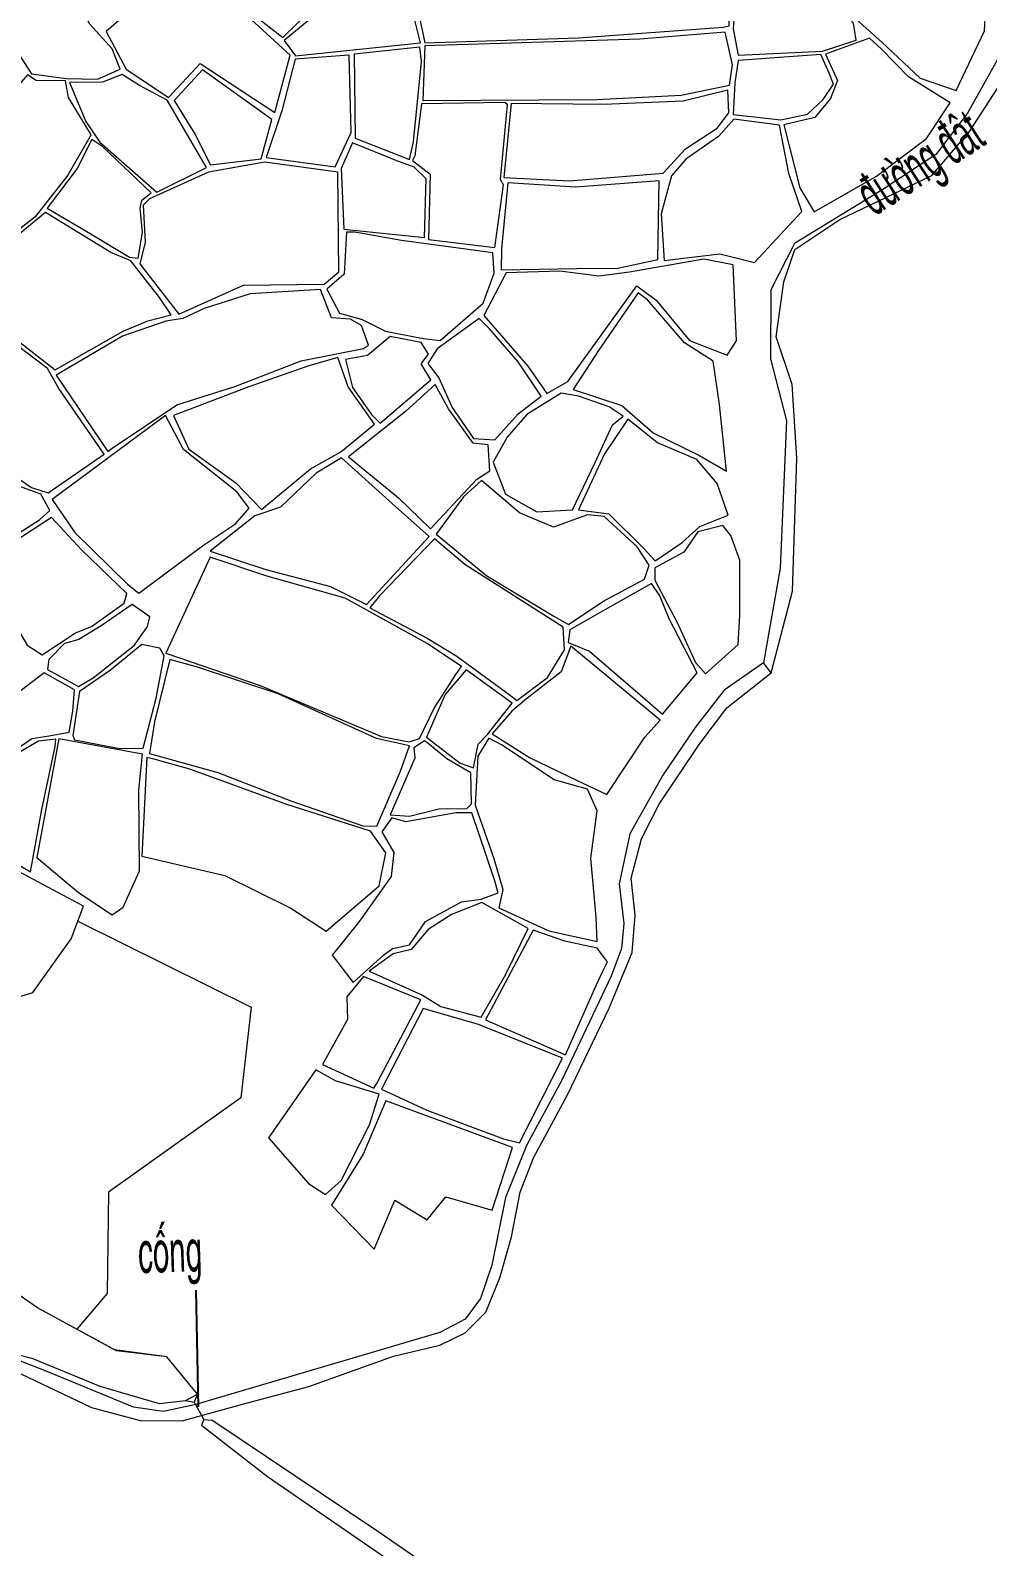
# Model space of a CAD drawing. Header units: metres. Extents: x 0 to 551036, y 0 to 1845929.
# Drawn here: x 547816.9 to 547950.6, y 1841545.9 to 1841757.9 of the extents above; entities that cross this region are included whole.
import ezdxf

# ---------------------------------------------------------------- set-up
doc = ezdxf.new("R2010")
doc.units = ezdxf.units.M
doc.header["$MEASUREMENT"] = 0
for name, color, linetype, lineweight in [('BD HH1 KEM TMB$0$ao_ho_song_suoi', 7, 'Continuous', 0), ('BD HH1 KEM TMB$0$caucong', 7, 'Continuous', 0), ('BD HH1 KEM TMB$0$Duong BT', 7, 'Continuous', 0), ('BD HH1 KEM TMB$0$duongdapcao', 7, 'Continuous', 0), ('BD HH1 KEM TMB$0$duongdat', 7, 'Continuous', 0), ('BD HH1 KEM TMB$0$ghichuthuyetminh', 7, 'Continuous', 0), ('BD HH1 KEM TMB$0$ranhgioithucvat', 7, 'Continuous', 0), ('Level 15', 7, 'Continuous', 0)]:
    doc.layers.add(name, color=color, linetype=linetype, lineweight=lineweight)
doc.styles.add('BD HH1 KEM TMB$0$ghichuduongdien', font='', dxfattribs={"height": 6})
doc.styles.add('BD HH1 KEM TMB$0$Standard', font='txt.shx')
doc.styles.get("Standard").update_dxf_attribs({"font": '', "height": 4})
doc.styles.get('BD HH1 KEM TMB$0$ghichuduongdien').set_extended_font_data('.VnArial Narrow')
doc.styles.get('Standard').set_extended_font_data('.VnArial')
doc.dimstyles.get("Standard").update_dxf_attribs({"dimtxt": 0.18, "dimasz": 0.18, "dimexe": 0.18, "dimexo": 0.0625, "dimgap": 0.09, "dimtad": 0, "dimtih": 1, "dimtoh": 1, "dimdec": 4, "dimzin": 0, "dimdsep": 46, "dimtxsty": 'Standard', "dimcen": 0.09, "dimadec": 0, "dimazin": 0, "dimtfac": 1, "dimtdec": 4, "dimtofl": 0, "dimtmove": 0, "dimatfit": 3, "dimfxl": 1, "dimtolj": 1, "dimtzin": 0, "dimarcsym": 0})

msp = doc.modelspace()

# ---------------------------------------------------------------- linework, layer by layer
at = {"layer": 'BD HH1 KEM TMB$0$ao_ho_song_suoi', "flags": 128}
for points in [[(547802.50053, 1841593.69286), (547800.44796, 1841587.98349), (547799.45793, 1841581.0592), (547799.29886, 1841574.44981), (547809.41451, 1841574.20635), (547817.05944, 1841572.28136)], [(547835.90813, 1841572.48031), (547828.60081, 1841573.45736), (547817.83831, 1841579.31994), (547812.24242, 1841583.16993)], [(547840.2099, 1841567.23766), (547835.90813, 1841572.48031), (547828.87432, 1841573.30838), (547817.83831, 1841579.31994)], [(547817.05944, 1841572.28136), (547826.56167, 1841568.3776)], [(547826.56167, 1841568.3776), (547834.84168, 1841565.95254)], [(547834.84168, 1841565.95254), (547838.53233, 1841566.37195)], [(547838.53233, 1841566.37195), (547840.2099, 1841567.23766)], [(547840.79126, 1841562.92118), (547849.99972, 1841555.70922), (547874.03689, 1841539.17471), (547866.84731, 1841514.74667), (547869.72314, 1841502.22347), (547879.99227, 1841498.83591), (547908.03165, 1841510.95046), (547922.01539, 1841509.19215), (547938.65928, 1841504.36892), (547957.08858, 1841486.74287), (547970.62896, 1841483.86076), (547988.05172, 1841490.7004), (547998.64438, 1841486.66759), (548003.03002, 1841459.9758), (548002.33503, 1841436.27904), (548009.58453, 1841422.31478), (548041.35928, 1841395.59798)], [(547875.91665, 1841540.80052), (547865.28957, 1841548.12754), (547842.21513, 1841563.61622)]]:
    msp.add_lwpolyline(points, dxfattribs=at)
at = {"layer": 'BD HH1 KEM TMB$0$caucong', "flags": 128}
for points in [[(547838.53233, 1841566.37195), (547839.75456, 1841566.13536), (547841.1086, 1841563.68879), (547840.79126, 1841562.92118)], [(547840.2099, 1841567.23766), (547839.75456, 1841566.13536)], [(547841.1086, 1841563.68879), (547842.21513, 1841563.61622)]]:
    msp.add_lwpolyline(points, dxfattribs=at)
at = {"layer": 'BD HH1 KEM TMB$0$Duong BT', "flags": 128}
msp.add_lwpolyline([(547814.54308, 1841570.53918), (547825.41134, 1841565.39332), (547832.19351, 1841563.53823), (547838.05302, 1841563.50597), (547846.51277, 1841565.86113), (547855.76337, 1841568.28619), (547867.62618, 1841572.57172), (547874.08482, 1841574.0773), (547877.6197, 1841575.82485), (547880.5195, 1841578.71771), (547882.48466, 1841583.49793), (547884.11429, 1841589.2514), (547885.32454, 1841595.46192), (547887.18185, 1841600.27978), (547891.92698, 1841609.10893), (547897.75054, 1841621.2181), (547900.97387, 1841628.99873), (547901.39326, 1841634.21986), (547900.80611, 1841639.37648), (547902.27998, 1841644.88798), (547904.7484, 1841649.72734), (547910.33231, 1841658.09407), (547914.17874, 1841663.21304), (547920.40971, 1841668.08467), (547919.30572, 1841669.49671), (547913.81926, 1841665.67574), (547909.78111, 1841660.47611), (547905.23969, 1841653.80317), (547900.63836, 1841645.57624), (547899.12854, 1841638.59142), (547899.79957, 1841633.03691), (547899.48802, 1841629.54719), (547898.02614, 1841625.6972), (547891.07621, 1841611.06081), (547886.2472, 1841602.09723), (547883.27551, 1841594.71451), (547881.37027, 1841585.29387), (547879.77658, 1841580.62657), (547877.60772, 1841577.70682), (547874.07284, 1841575.85173), (547839.99485, 1841565.78958), (547835.46477, 1841564.82873), (547831.25887, 1841565.40408), (547819.04856, 1841570.4424), (547814.78273, 1841572.12542)], dxfattribs=at)
at = {"layer": 'BD HH1 KEM TMB$0$duongdapcao', "flags": 128}
for points in [[(547841.52799, 1841780.44938), (547837.41794, 1841777.19087), (547836.32752, 1841775.22286), (547837.95716, 1841772.47518), (547837.68156, 1841768.2488), (547852.13263, 1841756.94619), (547856.48233, 1841761.19945), (547852.59995, 1841765.23763), (547849.44851, 1841769.72211), (547843.6609, 1841777.47585), (547841.52799, 1841780.44938)], [(547938.03618, 1841776.223), (547934.72897, 1841773.95925), (547931.98495, 1841771.0395), (547925.58621, 1841766.83463), (547927.21585, 1841762.94162), (547931.8771, 1841759.84443), (547935.84336, 1841756.2633), (547941.1996, 1841751.24649), (547946.26825, 1841749.50969), (547950.21054, 1841757.88718), (547950.61795, 1841765.96354), (547946.9273, 1841773.71728), (547940.03728, 1841775.24437), (547938.03618, 1841776.223)], [(547837.75346, 1841767.54978), (547834.84168, 1841764.24825), (547827.47235, 1841757.77426), (547830.22836, 1841752.48859), (547836.15977, 1841748.5472), (547840.59334, 1841753.31129), (547851.01824, 1841746.43939), (547853.1871, 1841754.47273), (547846.58466, 1841760.48968), (547837.75346, 1841767.54978)], [(547861.62288, 1841766.41521), (547856.05095, 1841759.60784), (547852.31237, 1841756.49989), (547853.91804, 1841754.38132), (547871.40071, 1841756.20953), (547869.30375, 1841764.6354), (547868.10549, 1841768.20578), (547861.62288, 1841766.41521)], [(547915.7964, 1841754.47811), (547927.58732, 1841755.03195), (547932.27253, 1841756.58592), (547931.8771, 1841758.94108), (547930.2235, 1841760.52732), (547926.74853, 1841762.60287), (547924.79536, 1841765.39357), (547923.4533, 1841768.46926), (547915.76045, 1841768.00145), (547915.07744, 1841758.13452), (547915.7964, 1841754.47811)], [(547821.12155, 1841765.95279), (547816.12479, 1841762.42543), (547812.51802, 1841760.6026), (547810.48097, 1841758.29583), (547814.85463, 1841755.15024), (547817.03547, 1841751.83797), (547821.84051, 1841751.19272), (547826.2621, 1841751.09593), (547829.38957, 1841752.5101), (547828.27519, 1841755.36533), (547825.1597, 1841758.80128), (547822.29585, 1841764.15684), (547821.12155, 1841765.95279)], [(547912.59703, 1841766.17862), (547908.31923, 1841764.41494), (547880.02821, 1841764.07081), (547870.39417, 1841763.69979), (547871.97588, 1841756.20953), (547893.47274, 1841756.88704), (547913.67547, 1841758.40337), (547914.51425, 1841758.55931), (547914.5502, 1841764.01166), (547912.59703, 1841766.17862)], [(547913.96305, 1841757.66134), (547902.02834, 1841756.69884), (547871.99984, 1841755.77399), (547871.6883, 1841748.12241), (547896.01306, 1841748.24608), (547907.79199, 1841748.89671), (547914.57417, 1841750.28937), (547914.98158, 1841753.13922), (547913.96305, 1841757.66134)], [(547871.2689, 1841755.58579), (547862.0902, 1841754.62329), (547862.23399, 1841742.85288), (547869.83099, 1841739.8686), (547870.41814, 1841742.32592), (547871.5445, 1841753.56939), (547871.2689, 1841755.58579)], [(547934.11786, 1841756.82789), (547927.98274, 1841754.60716), (547929.6723, 1841750.94537), (547928.68972, 1841748.40739), (547926.50888, 1841745.72961), (547922.17116, 1841744.74023), (547924.38795, 1841735.93258), (547926.38905, 1841732.55041), (547935.10043, 1841737.55108), (547942.11028, 1841742.83675), (547945.42947, 1841747.80516), (547939.56996, 1841751.43469), (547935.77146, 1841755.37608), (547934.11786, 1841756.82789)], [(547861.40719, 1841754.4566), (547853.85813, 1841753.92965), (547852.02478, 1841746.69211), (547849.81998, 1841740.14283), (547859.44204, 1841738.87384), (547861.68279, 1841743.65406), (547861.40719, 1841754.4566)], [(547915.77243, 1841753.73607), (547915.29313, 1841750.612), (547915.07744, 1841746.1544), (547921.75177, 1841745.40699), (547925.46639, 1841746.23506), (547927.64723, 1841748.28372), (547929.12109, 1841750.41842), (547928.50998, 1841751.96702), (547927.34766, 1841754.56952), (547915.77243, 1841753.73607)], [(547814.07576, 1841729.21662), (547817.73046, 1841732.06647), (547822.00827, 1841737.48118), (547825.36341, 1841743.34757), (547822.17602, 1841748.53107), (547821.76861, 1841750.86472), (547817.64659, 1841750.91311), (547816.43634, 1841751.72505), (547813.11715, 1841747.8428), (547807.78487, 1841740.07831), (547805.42429, 1841736.24445), (547809.16288, 1841733.64195), (547811.14001, 1841731.28142), (547814.07576, 1841729.21662)], [(547829.67716, 1841751.74656), (547826.94512, 1841750.67114), (547822.3318, 1841750.62813), (547824.62048, 1841745.20804), (547826.58564, 1841742.29904), (547834.55409, 1841735.29809), (547841.49204, 1841738.75017), (547835.96804, 1841748.19769), (547832.09765, 1841750.20871), (547829.67716, 1841751.74656)], [(547840.90489, 1841752.40256), (547836.9626, 1841748.11166), (547839.87438, 1841743.39596), (547842.03126, 1841739.1427), (547849.13697, 1841739.94926), (547850.61083, 1841745.47151), (547840.90489, 1841752.40256)], [(547883.04784, 1841737.36826), (547892.21456, 1841736.91121), (547905.28762, 1841737.9705), (547908.42707, 1841741.38494), (547912.83668, 1841744.24016), (547914.45434, 1841746.39099), (547914.33452, 1841749.56347), (547908.10354, 1841748.01487), (547896.95969, 1841747.55782), (547884.05438, 1841747.72988), (547883.04784, 1841737.36826)], [(547883.15568, 1841747.83743), (547871.52054, 1841747.66536), (547870.57391, 1841740.40093), (547870.28633, 1841739.74493), (547872.75475, 1841737.82531), (547872.5151, 1841728.7058), (547881.75371, 1841727.57124), (547882.96396, 1841736.33587), (547882.55655, 1841737.10479), (547883.55111, 1841747.50942), (547883.15568, 1841747.83743)], [(547915.19727, 1841745.50915), (547913.04039, 1841743.07872), (547908.46302, 1841739.94388), (547906.44994, 1841737.58335), (547905.01202, 1841732.26004), (547905.43141, 1841725.74303), (547913.22013, 1841726.69477), (547918.04913, 1841725.49569), (547924.67553, 1841732.61493), (547922.87814, 1841737.90059), (547921.53608, 1841744.69721), (547915.19727, 1841745.50915)], [(547825.44729, 1841742.69157), (547823.42222, 1841738.63188), (547819.22829, 1841733.08274), (547824.96798, 1841729.6898), (547830.69568, 1841726.23234), (547831.90593, 1841726.08179), (547832.51704, 1841729.6898), (547832.21748, 1841733.08274), (547832.45713, 1841734.17428), (547833.72729, 1841735.20668), (547826.96908, 1841741.63228), (547825.44729, 1841742.69157)], [(547861.86253, 1841742.19688), (547860.2928, 1841738.59961), (547860.68823, 1841730.15223), (547871.93993, 1841728.98003), (547872.15562, 1841737.18544), (547870.514, 1841738.80932), (547868.06954, 1841739.70191), (547861.86253, 1841742.19688)], [(547859.83746, 1841738.12643), (547849.61627, 1841739.50834), (547841.76764, 1841738.10492), (547833.49962, 1841734.3571), (547832.63687, 1841733.49139), (547832.90049, 1841728.30252), (547832.16955, 1841725.30749), (547837.59768, 1841718.25277), (547846.63259, 1841722.30708), (547857.90826, 1841722.43075), (547859.95729, 1841724.17293), (547859.83746, 1841738.12643)], [(547904.76039, 1841736.91121), (547893.08929, 1841735.99711), (547883.57508, 1841736.59396), (547882.68836, 1841727.39917), (547882.65241, 1841724.47404), (547893.23308, 1841724.65148), (547898.9488, 1841724.68912), (547904.5447, 1841725.88283), (547904.76039, 1841736.91121)], [(547820.31871, 1841710.48827), (547829.84491, 1841715.88685), (547833.27195, 1841717.30103), (547836.53123, 1841718.13985), (547834.92555, 1841720.58642), (547830.92335, 1841725.72152), (547828.10743, 1841726.86146), (547818.96468, 1841732.46975), (547814.50713, 1841728.80796), (547808.49185, 1841722.69961), (547815.44178, 1841714.27911), (547820.31871, 1841710.48827)], [(547861.05969, 1841729.72744), (547860.70021, 1841723.8503), (547858.27972, 1841721.74249), (547860.07712, 1841718.38182), (547863.21657, 1841717.48385), (547866.5118, 1841715.85997), (547871.76019, 1841714.85446), (547874.12077, 1841714.57485), (547880.12408, 1841719.79061), (547881.66984, 1841724.00624), (547881.51406, 1841726.83458), (547868.74057, 1841728.56062), (547862.19804, 1841729.72206), (547861.05969, 1841729.72744)], [(547889.03916, 1841707.13836), (547891.97491, 1841708.82676), (547901.63292, 1841722.20492), (547904.30504, 1841720.19927), (547908.96629, 1841714.59098), (547914.25064, 1841712.52081), (547915.55674, 1841714.52646), (547915.07744, 1841725.13542), (547911.00334, 1841725.96349), (547900.57844, 1841724.11378), (547896.31262, 1841723.57607), (547890.86052, 1841724.24283), (547883.33542, 1841724.05463), (547880.2439, 1841718.06457), (547886.36703, 1841710.96146), (547889.03916, 1841707.13836)], [(547819.32416, 1841693.29239), (547827.17279, 1841698.69635), (547820.83397, 1841707.85351), (547819.25226, 1841710.67647), (547814.65093, 1841714.17157), (547808.03651, 1841722.092), (547805.31645, 1841719.07546), (547801.81752, 1841715.78469), (547797.65954, 1841710.07962), (547805.34041, 1841702.89047), (547811.6313, 1841697.68546), (547816.99952, 1841694.02905), (547819.32416, 1841693.29239)], [(547828.31114, 1841699.50291), (547837.34605, 1841705.57901), (547845.43433, 1841708.12774), (547854.70889, 1841711.71962), (547863.40829, 1841713.46179), (547864.10328, 1841713.93498), (547863.13269, 1841716.6504), (547861.58693, 1841717.55912), (547858.93877, 1841717.75808), (547857.42895, 1841721.68872), (547847.55526, 1841721.11337), (547841.13256, 1841719.03244), (547838.14888, 1841717.66129), (547835.80029, 1841717.29027), (547829.72509, 1841715.17708), (547820.48647, 1841709.74086), (547827.70002, 1841699.03511), (547828.31114, 1841699.50291)], [(547901.78869, 1841721.22629), (547896.27668, 1841713.16068), (547892.7418, 1841707.72983), (547899.51199, 1841705.49835), (547903.89763, 1841701.64836), (547910.26042, 1841698.52428), (547914.15478, 1841696.29818), (547913.14823, 1841705.62202), (547912.29747, 1841711.66048), (547908.28328, 1841714.25222), (547903.13075, 1841720.25304), (547901.78869, 1841721.22629)], [(547879.58486, 1841717.65054), (547873.6894, 1841713.41878), (547872.41924, 1841711.34861), (547873.94103, 1841709.35909), (547875.78636, 1841705.21336), (547878.78202, 1841700.86331), (547881.75371, 1841700.66436), (547885.01299, 1841704.29388), (547888.23632, 1841706.7996), (547885.01299, 1841711.6067), (547881.03476, 1841716.21486), (547879.58486, 1841717.65054)], [(547865.76887, 1841703.03027), (547872.81466, 1841709.0741), (547871.46063, 1841711.31097), (547872.5151, 1841712.66599), (547871.49657, 1841714.27911), (547867.12291, 1841715.12331), (547863.97148, 1841712.48317), (547860.89194, 1841711.89707), (547861.8865, 1841708.00944), (547864.52268, 1841704.24011), (547865.76887, 1841703.03027)], [(547849.16093, 1841690.92648), (547856.015, 1841696.64231), (547860.23289, 1841699.02435), (547864.96603, 1841702.87434), (547861.2634, 1841708.07397), (547859.82548, 1841712.21431), (547855.79931, 1841711.00447), (547847.39948, 1841708.11161), (547836.87872, 1841704.0788), (547838.99965, 1841699.35235), (547845.56614, 1841694.66355), (547849.16093, 1841690.92648)], [(547873.44974, 1841708.43961), (547869.30375, 1841704.63264), (547861.31133, 1841698.32533), (547868.30919, 1841692.57724), (547872.77872, 1841688.21644), (547879.27331, 1841695.17437), (547881.0707, 1841696.34657), (547880.81907, 1841699.97609), (547878.75805, 1841700.23419), (547875.28309, 1841704.99828), (547873.44974, 1841708.43961)], [(547899.69173, 1841703.99277), (547897.73856, 1841705.29402), (547893.47274, 1841706.77809), (547891.04026, 1841707.20826), (547886.23522, 1841704.24549), (547883.47921, 1841701.06226), (547881.52604, 1841697.55103), (547883.26353, 1841693.06656), (547887.63719, 1841690.60923), (547892.63395, 1841690.89959), (547895.74944, 1841697.41123), (547898.20588, 1841702.79906), (547899.69173, 1841703.99277)], [(547832.03774, 1841679.2421), (547840.90489, 1841685.87203), (547845.50623, 1841688.91545), (547847.4594, 1841691.10392), (547845.72191, 1841693.40531), (547838.26871, 1841699.32009), (547835.75236, 1841704.06267), (547819.89932, 1841692.35678), (547823.06274, 1841687.74325), (547830.45603, 1841680.4842), (547832.03774, 1841679.2421)], [(547900.33879, 1841703.55723), (547897.09149, 1841698.71248), (547893.47274, 1841690.89959), (547897.70261, 1841690.31887), (547902.59153, 1841685.47413), (547904.18522, 1841683.77497), (547907.94777, 1841686.30757), (547910.44016, 1841688.54981), (547914.38245, 1841690.14143), (547912.83668, 1841694.58827), (547910.00878, 1841697.91668), (547904.50875, 1841700.26646), (547900.33879, 1841703.55723)], [(547809.37856, 1841698.19628), (547805.58007, 1841693.78171), (547801.41011, 1841688.77565), (547805.5561, 1841687.71637), (547809.48641, 1841686.63558), (547811.37966, 1841685.1999), (547818.12589, 1841689.47467), (547819.56381, 1841690.77592), (547818.34158, 1841693.10419), (547815.39385, 1841694.1581), (547810.24131, 1841697.89517), (547809.37856, 1841698.19628)], [(547860.35272, 1841698.18015), (547856.80586, 1841696.01857), (547851.8091, 1841691.25448), (547848.22629, 1841690.04464), (547841.98333, 1841685.13537), (547849.76006, 1841682.53287), (547858.78299, 1841680.18846), (547863.83967, 1841677.65586), (547872.61096, 1841687.1464), (547867.47041, 1841691.72766), (547860.35272, 1841698.18015)], [(547892.08275, 1841674.86516), (547896.87581, 1841678.05377), (547902.71135, 1841681.19935), (547903.34643, 1841683.14586), (547901.65688, 1841685.69996), (547897.05555, 1841689.94785), (547894.70695, 1841690.17907), (547889.97381, 1841688.49067), (547885.2167, 1841690.48556), (547879.92037, 1841694.98617), (547877.38005, 1841692.70629), (547873.56957, 1841687.46902), (547880.63933, 1841681.65641), (547889.99777, 1841676.0051), (547892.08275, 1841674.86516)], [(547819.81544, 1841689.83493), (547811.27182, 1841684.29117), (547813.14111, 1841677.52681), (547816.41237, 1841671.95079), (547818.52132, 1841670.62265), (547823.14662, 1841673.68221), (547825.42332, 1841674.60169), (547829.95276, 1841677.83331), (547830.36017, 1841679.18833), (547824.03333, 1841685.27518), (547819.81544, 1841689.83493)], [(547913.61556, 1841688.68424), (547910.14059, 1841687.8024), (547908.17544, 1841684.97406), (547904.12531, 1841682.80172), (547904.14927, 1841681.06493), (547907.26476, 1841675.15552), (547909.82904, 1841669.54724), (547911.23101, 1841667.93949), (547915.7964, 1841672.05833), (547916.02407, 1841676.10189), (547916.02407, 1841683.8395), (547914.75391, 1841687.2862), (547913.61556, 1841688.68424)], [(547864.31897, 1841677.19343), (547872.33536, 1841672.94017), (547876.46937, 1841670.41295), (547883.7668, 1841665.07889), (547884.83325, 1841664.22393), (547889.12304, 1841667.42867), (547891.51957, 1841671.3378), (547891.32784, 1841674.46726), (547877.58376, 1841683.26415), (547873.31794, 1841686.85066), (547865.63706, 1841678.87108), (547864.31897, 1841677.19343)], [(547835.77632, 1841670.86462), (547848.98119, 1841666.31562), (547865.94861, 1841659.19637), (547869.80702, 1841658.46509), (547871.22097, 1841658.93289), (547873.24604, 1841663.05711), (547876.32558, 1841667.86421), (547877.12842, 1841669.00415), (547872.31139, 1841672.22502), (547860.86797, 1841678.53233), (547849.78403, 1841681.65641), (547841.99531, 1841684.25353), (547835.77632, 1841670.86462)], [(547903.65798, 1841680.57024), (547896.83986, 1841676.7095), (547892.27447, 1841674.11775), (547892.03482, 1841672.32718), (547894.99453, 1841671.13347), (547902.10024, 1841665.03587), (547905.22771, 1841662.34196), (547910.05671, 1841668.11693), (547906.11442, 1841675.66635), (547904.84426, 1841678.88184), (547903.65798, 1841680.57024)], [(547819.26424, 1841668.57399), (547823.57799, 1841666.19194), (547825.65099, 1841667.41254), (547831.42662, 1841671.96692), (547833.24798, 1841674.58018), (547833.53557, 1841675.91369), (547831.09111, 1841677.65049), (547826.75339, 1841674.6931), (547823.62592, 1841672.75197), (547821.62482, 1841672.21426), (547819.45596, 1841669.95052), (547819.26424, 1841668.57399)], [(547834.42228, 1841671.63892), (547832.42118, 1841672.05295), (547828.04752, 1841668.47182), (547823.72178, 1841665.50905), (547822.78714, 1841659.33617), (547823.02679, 1841658.75007), (547829.37759, 1841657.5241), (547832.63687, 1841657.57787), (547834.44625, 1841664.57344), (547835.54865, 1841670.48822), (547834.9615, 1841671.53675), (547834.42228, 1841671.63892)], [(547892.3943, 1841671.81636), (547891.05224, 1841668.26212), (547886.18729, 1841664.47128), (547884.16223, 1841662.74524), (547881.4182, 1841659.56201), (547886.63065, 1841656.24973), (547893.26903, 1841653.06113), (547897.40304, 1841651.07161), (547902.72334, 1841659.11571), (547904.86823, 1841661.49776), (547892.3943, 1841671.81636)], [(547818.8089, 1841668.10618), (547813.26094, 1841663.87442), (547811.91888, 1841662.65383), (547810.27726, 1841659.22326), (547813.96792, 1841656.76593), (547817.07142, 1841658.93827), (547819.49191, 1841659.2824), (547822.29585, 1841659.81473), (547822.8111, 1841662.75062), (547823.02679, 1841665.74565), (547818.8089, 1841668.10618)], [(547836.36347, 1841669.95052), (547834.19461, 1841661.2289), (547833.48764, 1841656.8197), (547843.0378, 1841654.15805), (547853.25899, 1841650.20053), (547863.3364, 1841646.6893), (547865.28957, 1841646.64628), (547868.59677, 1841654.36776), (547869.83099, 1841657.91125), (547865.24164, 1841658.93827), (547851.49755, 1841665.15954), (547840.22188, 1841668.90199), (547836.36347, 1841669.95052)], [(547877.7635, 1841668.53635), (547874.83973, 1841665.06813), (547872.20355, 1841659.12109), (547876.92471, 1841655.48081), (547878.80598, 1841654.80868), (547879.44106, 1841658.12633), (547880.73519, 1841659.48673), (547884.19817, 1841663.87442), (547877.7635, 1841668.53635)], [(547820.40259, 1841658.83073), (547818.00607, 1841658.55112), (547815.21411, 1841656.91649), (547810.63674, 1841649.52302), (547807.98858, 1841645.47408), (547816.86771, 1841640.29058), (547818.47339, 1841648.97993), (547820.30673, 1841657.80909), (547820.40259, 1841658.83073)], [(547820.83397, 1841658.85761), (547817.7784, 1841642.2801), (547823.57799, 1841637.38158), (547828.31114, 1841634.26826), (547829.83293, 1841635.34367), (547832.1336, 1841640.41425), (547832.02576, 1841651.72224), (547832.55299, 1841656.73905), (547820.83397, 1841658.85761)], [(547871.92795, 1841658.58338), (547870.45408, 1841657.61013), (547870.57391, 1841656.19059), (547867.15886, 1841648.26478), (547869.84297, 1841648.0497), (547873.92905, 1841649.09285), (547877.84737, 1841649.14124), (547878.53038, 1841649.78111), (547878.43452, 1841654.12579), (547875.0674, 1841656.07229), (547872.45519, 1841658.2285), (547871.92795, 1841658.58338)], [(547880.91493, 1841658.94365), (547879.39313, 1841656.42718), (547879.03366, 1841649.59292), (547881.60992, 1841642.14029), (547882.88008, 1841637.79562), (547882.35285, 1841635.25226), (547889.30278, 1841632.01526), (547896.08495, 1841630.52044), (547895.95314, 1841633.95101), (547895.19824, 1841642.16718), (547896.08495, 1841648.80786), (547894.71893, 1841651.82978), (547890.0457, 1841653.15792), (547882.68836, 1841658.02955), (547880.91493, 1841658.94365)], [(547833.14014, 1841656.24973), (547832.45713, 1841642.46292), (547844.04434, 1841639.76363), (547853.27098, 1841635.19311), (547858.19584, 1841631.99913), (547865.62508, 1841638.33333), (547866.52378, 1841642.94685), (547864.39087, 1841645.95264), (547852.69581, 1841649.70046), (547839.14344, 1841654.6151), (547833.99091, 1841656.0938), (547833.14014, 1841656.24973)], [(547815.17816, 1841622.77745), (547817.19125, 1841623.40119), (547822.57145, 1841630.92372), (547824.28497, 1841635.45659), (547814.51912, 1841640.67773), (547805.80774, 1841645.78595), (547799.90029, 1841648.08196), (547796.35343, 1841639.70986), (547793.28588, 1841631.75716), (547815.17816, 1841622.77745)], [(547859.03463, 1841628.64384), (547861.99434, 1841624.79385), (547866.22421, 1841628.62233), (547867.47041, 1841629.57407), (547869.86693, 1841630.07414), (547872.07174, 1841633.3434), (547877.11643, 1841636.09109), (547879.87244, 1841636.45673), (547882.22104, 1841637.32781), (547881.71777, 1841639.17753), (547878.57831, 1841648.50675), (547876.3136, 1841648.53901), (547869.35168, 1841647.2754), (547867.36256, 1841647.80773), (547865.96059, 1841645.87198), (547867.67411, 1841642.95761), (547867.30265, 1841639.62382), (547862.84511, 1841633.37566), (547859.03463, 1841628.64384)], [(547864.22311, 1841626.4016), (547871.66433, 1841623.0248), (547874.21663, 1841621.43318), (547879.84847, 1841619.95449), (547883.26353, 1841625.89078), (547886.43893, 1841632.33789), (547879.93235, 1841635.97279), (547875.70248, 1841634.32741), (547872.45519, 1841632.19808), (547870.07064, 1841629.41276), (547867.5423, 1841628.81591), (547864.22311, 1841626.4016)], [(547887.1459, 1841632.13894), (547880.47157, 1841619.55658), (547891.63939, 1841614.70109), (547895.70151, 1841623.84749), (547896.77995, 1841626.20265), (547897.52287, 1841627.70823), (547896.09694, 1841629.61171), (547891.55551, 1841630.57959), (547887.1459, 1841632.13894)], [(547865.32551, 1841610.75969), (547871.4127, 1841622.3903), (547863.42027, 1841625.6273), (547861.07168, 1841622.79358), (547861.1915, 1841619.63186), (547857.66861, 1841613.3138), (547864.84621, 1841610.02841), (547865.32551, 1841610.75969)], [(547858.11196, 1841595.13392), (547860.28082, 1841597.11268), (547864.23509, 1841604.88793), (547865.62508, 1841609.16808), (547859.48997, 1841611.05543), (547856.73396, 1841612.57177), (547850.14351, 1841603.09199), (547855.71544, 1841596.69865), (547858.11196, 1841595.13392)], [(547866.53576, 1841608.27011), (547863.36036, 1841600.81211), (547858.93877, 1841593.68211), (547864.9181, 1841587.5146), (547867.8179, 1841594.37037), (547872.33536, 1841591.61193), (547874.91163, 1841594.8328), (547881.40622, 1841592.98847), (547884.22214, 1841601.73696), (547866.53576, 1841608.27011)]]:
    msp.add_lwpolyline(points, close=True, dxfattribs=at)
msp.add_lwpolyline([(547865.91266, 1841609.89398), (547872.27545, 1841606.96348), (547882.99991, 1841602.95756), (547885.22868, 1841602.37684), (547891.23198, 1841614.21715), (547879.47701, 1841618.92747), (547871.73623, 1841621.15358), (547865.91266, 1841609.89398)], dxfattribs=at)
at = {"layer": 'BD HH1 KEM TMB$0$duongdat', "flags": 128}
for points in [[(547952.46328, 1841754.58565), (547947.81401, 1841746.36948), (547943.4044, 1841740.56224), (547936.01111, 1841735.66911), (547923.66899, 1841728.13583), (547920.33782, 1841721.65645), (547920.28989, 1841712.02074), (547922.54262, 1841703.34752), (547921.66789, 1841682.72644), (547919.30572, 1841669.49671)], [(547920.40971, 1841668.08467), (547923.35744, 1841679.53784), (547923.96856, 1841698.13176), (547923.34546, 1841708.40197), (547921.09272, 1841715.08029), (547922.1472, 1841722.79102), (547923.70494, 1841727.30238), (547929.98384, 1841731.50188), (547942.86518, 1841737.65325), (547948.08961, 1841743.77236), (547953.18224, 1841751.60138), (547960.85113, 1841752.97791)]]:
    msp.add_lwpolyline(points, dxfattribs=at)
at = {"layer": 'BD HH1 KEM TMB$0$ranhgioithucvat', "flags": 128}
msp.add_lwpolyline([(547823.4905, 1841633.35493), (547847.72734, 1841621.37126), (547846.27677, 1841608.68715), (547827.78126, 1841595.45922), (547827.60001, 1841581.32536), (547823.35631, 1841576.31416)], dxfattribs=at)

# ---------------------------------------------------------------- texts
at = {"layer": 'BD HH1 KEM TMB$0$ghichuthuyetminh', "linetype": 'ByBlock', "style": 'BD HH1 KEM TMB$0$ghichuduongdien', "width": 0.6}
for s, rotation, p in [('®\xadêng ®©t', 32.7617012, (547934.72324, 1841731.8676)), ('cèng', 1.8202087, (547832.00509, 1841584.18569))]:
    msp.add_text(s, height=6, rotation=rotation, dxfattribs=at).set_placement(p)

# ---------------------------------------------------------------- leaders
at = {"layer": 'Level 15'}
msp.add_leader([(547840.37957, 1841565.46727), (547840.01569, 1841581.79398)], dimstyle='Standard', override={"dimtxsty": 'BD HH1 KEM TMB$0$Standard'}, dxfattribs=at)

doc.saveas('drawing.dxf')
